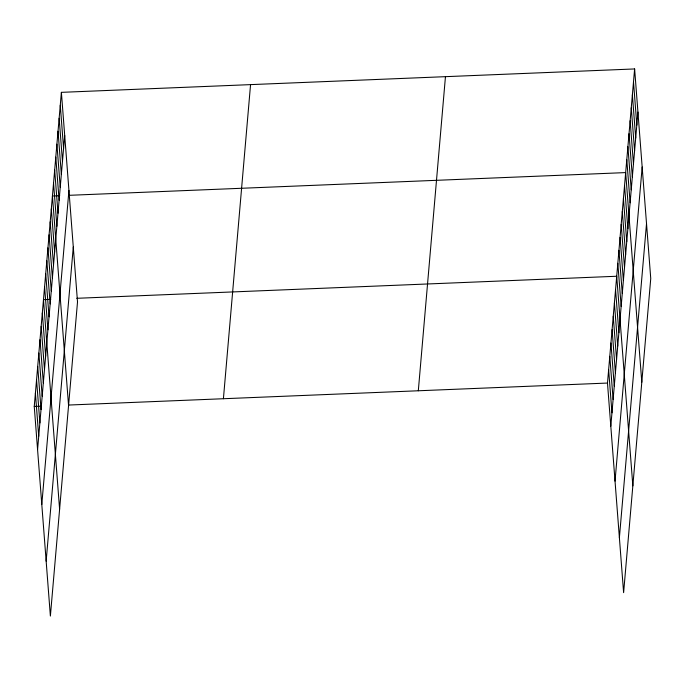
<?xml version="1.0" encoding="UTF-8"?>
<svg xmlns="http://www.w3.org/2000/svg" width="685" height="685" viewBox="0 0 685 685"><rect width="100%" height="100%" fill="white"/><g stroke="black" fill="none" stroke-linecap="round" stroke-linejoin="round"><path stroke-width="1.03" d="M61.385 92.347L77.516 301.948L50.382 616.055L34.25 406.453L61.385 92.347L634.618 68.945L650.75 278.547L623.615 592.653L607.484 383.052L634.618 68.945M37.572 449.583L64.707 135.476M41.794 504.52L68.937 190.413M46.152 561.118L73.286 247.02M223.413 398.73L250.556 84.623M418.312 390.775L445.455 76.669M610.806 426.181L637.94 112.075M615.027 481.118L642.17 167.012M619.386 537.716L646.52 223.61M59.706 195.704L52.437 196.004L68.56 405.606M69.065 195.319L625.662 172.594L641.794 382.204M50.75 299.362L43.48 299.653L59.604 509.263M76.737 298.3L616.714 276.252L632.837 485.853M34.25 406.453L41.528 406.154M68.551 405.049L607.484 383.052M633.505 81.9L636.819 125.03M632.383 94.855L635.706 137.985M631.262 107.81L634.584 150.948M630.14 120.774L633.462 163.903M629.027 133.729L632.341 176.858M627.905 146.684L631.227 189.814M626.784 159.639L630.106 202.769M624.549 185.558L627.862 228.687M623.427 198.513L626.749 241.642M622.305 211.468L625.628 254.597M621.192 224.423L624.506 267.561M620.071 237.378L623.384 280.516M618.949 250.342L622.271 293.471M617.827 263.297L621.149 306.426M615.558 289.601L618.872 332.73M614.402 302.95L617.724 346.079M613.246 316.299L616.568 359.437M612.099 329.648L615.413 372.786M610.943 342.997L614.265 386.134M609.787 356.346L613.109 399.483M608.64 369.703L611.953 412.832M60.271 105.302L63.585 148.44M59.15 118.265L62.472 161.395M58.028 131.22L61.35 174.35M56.915 144.175L60.229 187.305M55.793 157.13L59.107 200.26M54.672 170.085L57.994 213.223M53.55 183.049L56.872 226.178M51.315 208.959L54.629 252.089M50.193 221.914L53.516 265.044M49.072 234.869L52.394 278.007M47.959 247.833L51.272 290.962M46.837 260.788L50.151 303.917M45.715 273.743L49.037 316.872M44.593 286.698L47.916 329.827M42.324 313.002L45.647 356.14M41.168 326.351L44.491 369.489M40.021 339.709L43.335 382.838M38.865 353.058L42.179 396.187M37.709 366.406L41.032 409.536M36.553 379.755L39.876 422.885M35.406 393.104L38.72 436.234"/></g></svg>
